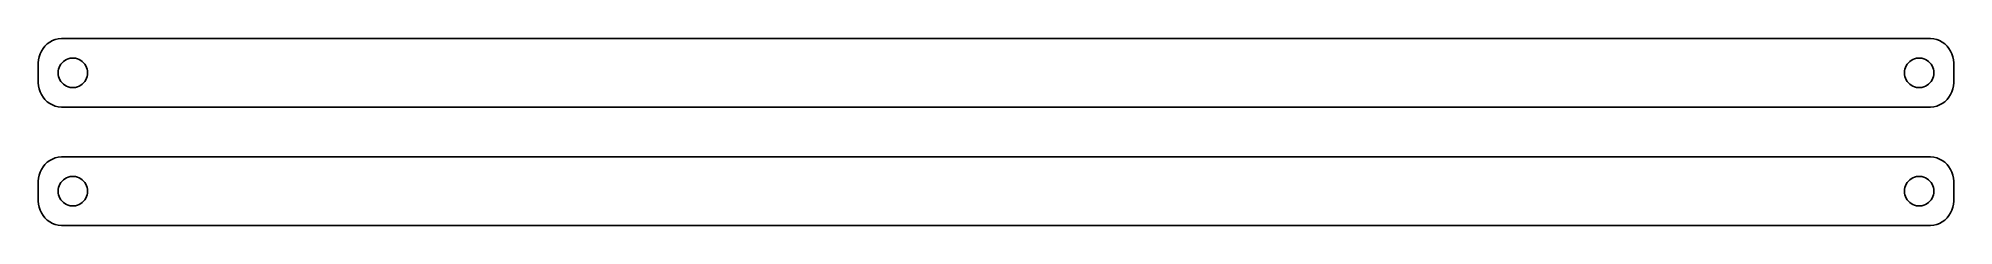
# Model space of a CAD drawing. Header units: metres. Extents: x -194 to 194, y 41 to 79.
import ezdxf

# ---------------------------------------------------------------- set-up
doc = ezdxf.new("R2010")
doc.units = ezdxf.units.M

msp = doc.modelspace()

# ---------------------------------------------------------------- linework, layer by layer
for p, q in [((-192.687, 77.8526), (-193.145, 77.4227)), ((-192.179, 78.2216), (-192.687, 77.8526)), ((-191.629, 78.5241), (-192.179, 78.2216)), ((-191.045, 78.7553), (-191.629, 78.5241)), ((-190.437, 78.9114), (-191.045, 78.7553)), ((-189.814, 78.9901), (-190.437, 78.9114)), ((189.814, 78.9901), (-189.814, 78.9901)), ((190.437, 78.9114), (189.814, 78.9901)), ((191.045, 78.7553), (190.437, 78.9114)), ((191.629, 78.5241), (191.045, 78.7553)), ((192.179, 78.2216), (191.629, 78.5241)), ((192.687, 77.8526), (192.179, 78.2216)), ((193.145, 77.4227), (192.687, 77.8526)), ((-194.461, 74.6267), (-194.5, 74)), ((-194.5, 74), (-194.5, 70)), ((-194.343, 75.2434), (-194.461, 74.6267)), ((-194.149, 75.8406), (-194.343, 75.2434)), ((-193.882, 76.4088), (-194.149, 75.8406)), ((-193.545, 76.9389), (-193.882, 76.4088)), ((-193.145, 77.4227), (-193.545, 76.9389)), ((-189.927, 73.7634), (-189.687, 74.0536)), ((-189.687, 74.0536), (-189.412, 74.3115)), ((-189.412, 74.3115), (-189.107, 74.533)), ((-189.107, 74.533), (-188.777, 74.7145)), ((-188.777, 74.7145), (-188.427, 74.8532)), ((-188.427, 74.8532), (-188.062, 74.9469)), ((-188.062, 74.9469), (-187.688, 74.9941)), ((-187.688, 74.9941), (-187.312, 74.9941)), ((-187.312, 74.9941), (-186.938, 74.9469)), ((-186.938, 74.9469), (-186.573, 74.8532)), ((-186.573, 74.8532), (-186.223, 74.7145)), ((-186.223, 74.7145), (-185.893, 74.533)), ((-185.893, 74.533), (-185.588, 74.3115)), ((-185.588, 74.3115), (-185.313, 74.0536)), ((-185.313, 74.0536), (-185.073, 73.7634)), ((185.073, 73.7634), (185.313, 74.0536)), ((185.313, 74.0536), (185.588, 74.3115)), ((185.588, 74.3115), (185.893, 74.533)), ((185.893, 74.533), (186.223, 74.7145)), ((186.223, 74.7145), (186.573, 74.8532)), ((186.573, 74.8532), (186.938, 74.9469)), ((186.938, 74.9469), (187.312, 74.9941)), ((187.312, 74.9941), (187.688, 74.9941)), ((187.688, 74.9941), (188.062, 74.9469)), ((188.062, 74.9469), (188.427, 74.8532)), ((188.427, 74.8532), (188.777, 74.7145)), ((188.777, 74.7145), (189.107, 74.533)), ((189.107, 74.533), (189.412, 74.3115)), ((189.412, 74.3115), (189.687, 74.0536)), ((189.687, 74.0536), (189.927, 73.7634)), ((193.545, 76.9389), (193.145, 77.4227)), ((193.882, 76.4088), (193.545, 76.9389)), ((194.149, 75.8406), (193.882, 76.4088)), ((194.343, 75.2434), (194.149, 75.8406)), ((194.461, 74.6267), (194.343, 75.2434)), ((194.5, 74), (194.461, 74.6267)), ((194.5, 70), (194.5, 74)), ((-190.5, 72), (-190.476, 72.376)), ((-190.476, 71.624), (-190.5, 72)), ((-190.476, 72.376), (-190.406, 72.7461)), ((-190.406, 71.2539), (-190.476, 71.624)), ((-190.406, 72.7461), (-190.289, 73.1044)), ((-190.289, 70.8956), (-190.406, 71.2539)), ((-190.289, 73.1044), (-190.129, 73.4453)), ((-190.129, 70.5547), (-190.289, 70.8956)), ((-190.129, 73.4453), (-189.927, 73.7634)), ((-189.927, 70.2366), (-190.129, 70.5547)), ((-189.687, 69.9464), (-189.927, 70.2366)), ((-185.073, 70.2366), (-185.313, 69.9464)), ((-185.073, 73.7634), (-184.871, 73.4453)), ((-184.871, 70.5547), (-185.073, 70.2366)), ((-184.871, 73.4453), (-184.711, 73.1044)), ((-184.711, 70.8956), (-184.871, 70.5547)), ((-184.711, 73.1044), (-184.594, 72.7461)), ((-184.594, 71.2539), (-184.711, 70.8956)), ((-184.594, 72.7461), (-184.524, 72.376)), ((-184.524, 71.624), (-184.594, 71.2539)), ((-184.524, 72.376), (-184.5, 72)), ((-184.5, 72), (-184.524, 71.624)), ((184.5, 72), (184.524, 72.376)), ((184.524, 71.624), (184.5, 72)), ((184.524, 72.376), (184.594, 72.7461)), ((184.594, 71.2539), (184.524, 71.624)), ((184.594, 72.7461), (184.711, 73.1044)), ((184.711, 70.8956), (184.594, 71.2539)), ((184.711, 73.1044), (184.871, 73.4453)), ((184.871, 70.5547), (184.711, 70.8956)), ((184.871, 73.4453), (185.073, 73.7634)), ((185.073, 70.2366), (184.871, 70.5547)), ((185.313, 69.9464), (185.073, 70.2366)), ((189.927, 70.2366), (189.687, 69.9464)), ((189.927, 73.7634), (190.129, 73.4453)), ((190.129, 70.5547), (189.927, 70.2366)), ((190.129, 73.4453), (190.289, 73.1044)), ((190.289, 70.8956), (190.129, 70.5547)), ((190.289, 73.1044), (190.406, 72.7461)), ((190.406, 71.2539), (190.289, 70.8956)), ((190.406, 72.7461), (190.476, 72.376)), ((190.476, 71.624), (190.406, 71.2539)), ((190.476, 72.376), (190.5, 72)), ((190.5, 72), (190.476, 71.624)), ((-194.5, 70), (-194.461, 69.3733)), ((-194.461, 69.3733), (-194.343, 68.7566)), ((-194.343, 68.7566), (-194.149, 68.1594)), ((-194.149, 68.1594), (-193.882, 67.5912)), ((-193.882, 67.5912), (-193.545, 67.0611)), ((-193.545, 67.0611), (-193.145, 66.5773)), ((-193.145, 66.5773), (-192.687, 66.1474)), ((-192.687, 66.1474), (-192.179, 65.7784)), ((-189.412, 69.6885), (-189.687, 69.9464)), ((-189.107, 69.467), (-189.412, 69.6885)), ((-188.777, 69.2855), (-189.107, 69.467)), ((-188.427, 69.1468), (-188.777, 69.2855)), ((-188.062, 69.0531), (-188.427, 69.1468)), ((-187.688, 69.0059), (-188.062, 69.0531)), ((-187.312, 69.0059), (-187.688, 69.0059)), ((-186.938, 69.0531), (-187.312, 69.0059)), ((-186.573, 69.1468), (-186.938, 69.0531)), ((-186.223, 69.2855), (-186.573, 69.1468)), ((-185.893, 69.467), (-186.223, 69.2855)), ((-185.588, 69.6885), (-185.893, 69.467)), ((-185.313, 69.9464), (-185.588, 69.6885)), ((185.588, 69.6885), (185.313, 69.9464)), ((185.893, 69.467), (185.588, 69.6885)), ((186.223, 69.2855), (185.893, 69.467)), ((186.573, 69.1468), (186.223, 69.2855)), ((186.938, 69.0531), (186.573, 69.1468)), ((187.312, 69.0059), (186.938, 69.0531)), ((187.688, 69.0059), (187.312, 69.0059)), ((188.062, 69.0531), (187.688, 69.0059)), ((188.427, 69.1468), (188.062, 69.0531)), ((188.777, 69.2855), (188.427, 69.1468)), ((189.107, 69.467), (188.777, 69.2855)), ((189.412, 69.6885), (189.107, 69.467)), ((189.687, 69.9464), (189.412, 69.6885)), ((192.179, 65.7784), (192.687, 66.1474)), ((192.687, 66.1474), (193.145, 66.5773)), ((193.145, 66.5773), (193.545, 67.0611)), ((193.545, 67.0611), (193.882, 67.5912)), ((193.882, 67.5912), (194.149, 68.1594)), ((194.149, 68.1594), (194.343, 68.7566)), ((194.343, 68.7566), (194.461, 69.3733)), ((194.461, 69.3733), (194.5, 70)), ((-192.179, 65.7784), (-191.629, 65.4759)), ((-191.629, 65.4759), (-191.045, 65.2447)), ((-191.045, 65.2447), (-190.437, 65.0886)), ((-190.437, 65.0886), (-189.814, 65.0099)), ((-189.814, 65.0099), (189.814, 65.0099)), ((189.814, 65.0099), (190.437, 65.0886)), ((190.437, 65.0886), (191.045, 65.2447)), ((191.045, 65.2447), (191.629, 65.4759)), ((191.629, 65.4759), (192.179, 65.7784)), ((-191.629, 54.5241), (-192.179, 54.2216)), ((-191.045, 54.7553), (-191.629, 54.5241)), ((-190.437, 54.9114), (-191.045, 54.7553)), ((-189.814, 54.9901), (-190.437, 54.9114)), ((189.814, 54.9901), (-189.814, 54.9901)), ((190.437, 54.9114), (189.814, 54.9901)), ((191.045, 54.7553), (190.437, 54.9114)), ((191.629, 54.5241), (191.045, 54.7553)), ((192.179, 54.2216), (191.629, 54.5241)), ((-194.461, 50.6267), (-194.5, 50)), ((-194.343, 51.2434), (-194.461, 50.6267)), ((-194.149, 51.8406), (-194.343, 51.2434)), ((-193.882, 52.4088), (-194.149, 51.8406)), ((-193.545, 52.9389), (-193.882, 52.4088)), ((-193.145, 53.4227), (-193.545, 52.9389)), ((-192.687, 53.8526), (-193.145, 53.4227)), ((-192.179, 54.2216), (-192.687, 53.8526)), ((-189.107, 50.533), (-188.777, 50.7145)), ((-188.777, 50.7145), (-188.427, 50.8532)), ((-188.427, 50.8532), (-188.062, 50.9469)), ((-188.062, 50.9469), (-187.688, 50.9941)), ((-187.688, 50.9941), (-187.312, 50.9941)), ((-187.312, 50.9941), (-186.938, 50.9469)), ((-186.938, 50.9469), (-186.573, 50.8532)), ((-186.573, 50.8532), (-186.223, 50.7145)), ((-186.223, 50.7145), (-185.893, 50.533)), ((185.893, 50.533), (186.223, 50.7145)), ((186.223, 50.7145), (186.573, 50.8532)), ((186.573, 50.8532), (186.938, 50.9469)), ((186.938, 50.9469), (187.312, 50.9941)), ((187.312, 50.9941), (187.688, 50.9941)), ((187.688, 50.9941), (188.062, 50.9469)), ((188.062, 50.9469), (188.427, 50.8532)), ((188.427, 50.8532), (188.777, 50.7145)), ((188.777, 50.7145), (189.107, 50.533)), ((192.687, 53.8526), (192.179, 54.2216)), ((193.145, 53.4227), (192.687, 53.8526)), ((193.545, 52.9389), (193.145, 53.4227)), ((193.882, 52.4088), (193.545, 52.9389)), ((194.149, 51.8406), (193.882, 52.4088)), ((194.343, 51.2434), (194.149, 51.8406)), ((194.461, 50.6267), (194.343, 51.2434)), ((194.5, 50), (194.461, 50.6267)), ((-194.5, 50), (-194.5, 46)), ((-190.5, 48), (-190.476, 48.376)), ((-190.476, 47.624), (-190.5, 48)), ((-190.476, 48.376), (-190.406, 48.7461)), ((-190.406, 47.2539), (-190.476, 47.624)), ((-190.406, 48.7461), (-190.289, 49.1044)), ((-190.289, 46.8956), (-190.406, 47.2539)), ((-190.289, 49.1044), (-190.129, 49.4453)), ((-190.129, 46.5547), (-190.289, 46.8956)), ((-190.129, 49.4453), (-189.927, 49.7634)), ((-189.927, 49.7634), (-189.687, 50.0536)), ((-189.687, 50.0536), (-189.412, 50.3115)), ((-189.412, 50.3115), (-189.107, 50.533)), ((-185.893, 50.533), (-185.588, 50.3115)), ((-185.588, 50.3115), (-185.313, 50.0536)), ((-185.313, 50.0536), (-185.073, 49.7634)), ((-185.073, 49.7634), (-184.871, 49.4453)), ((-184.871, 49.4453), (-184.711, 49.1044)), ((-184.711, 46.8956), (-184.871, 46.5547)), ((-184.711, 49.1044), (-184.594, 48.7461)), ((-184.594, 47.2539), (-184.711, 46.8956)), ((-184.594, 48.7461), (-184.524, 48.376)), ((-184.524, 47.624), (-184.594, 47.2539)), ((-184.524, 48.376), (-184.5, 48)), ((-184.5, 48), (-184.524, 47.624)), ((184.5, 48), (184.524, 48.376)), ((184.524, 47.624), (184.5, 48)), ((184.524, 48.376), (184.594, 48.7461)), ((184.594, 47.2539), (184.524, 47.624)), ((184.594, 48.7461), (184.711, 49.1044)), ((184.711, 46.8956), (184.594, 47.2539)), ((184.711, 49.1044), (184.871, 49.4453)), ((184.871, 46.5547), (184.711, 46.8956)), ((184.871, 49.4453), (185.073, 49.7634)), ((185.073, 49.7634), (185.313, 50.0536)), ((185.313, 50.0536), (185.588, 50.3115)), ((185.588, 50.3115), (185.893, 50.533)), ((189.107, 50.533), (189.412, 50.3115)), ((189.412, 50.3115), (189.687, 50.0536)), ((189.687, 50.0536), (189.927, 49.7634)), ((189.927, 49.7634), (190.129, 49.4453)), ((190.129, 49.4453), (190.289, 49.1044)), ((190.289, 46.8956), (190.129, 46.5547)), ((190.289, 49.1044), (190.406, 48.7461)), ((190.406, 47.2539), (190.289, 46.8956)), ((190.406, 48.7461), (190.476, 48.376)), ((190.476, 47.624), (190.406, 47.2539)), ((190.476, 48.376), (190.5, 48)), ((190.5, 48), (190.476, 47.624)), ((194.5, 46), (194.5, 50)), ((-194.5, 46), (-194.461, 45.3733)), ((-194.461, 45.3733), (-194.343, 44.7566)), ((-194.343, 44.7566), (-194.149, 44.1594)), ((-194.149, 44.1594), (-193.882, 43.5912)), ((-193.882, 43.5912), (-193.545, 43.0611)), ((-193.545, 43.0611), (-193.145, 42.5773)), ((-189.927, 46.2366), (-190.129, 46.5547)), ((-189.687, 45.9464), (-189.927, 46.2366)), ((-189.412, 45.6885), (-189.687, 45.9464)), ((-189.107, 45.467), (-189.412, 45.6885)), ((-188.777, 45.2855), (-189.107, 45.467)), ((-188.427, 45.1468), (-188.777, 45.2855)), ((-188.062, 45.0531), (-188.427, 45.1468)), ((-187.688, 45.0059), (-188.062, 45.0531)), ((-187.312, 45.0059), (-187.688, 45.0059)), ((-186.938, 45.0531), (-187.312, 45.0059)), ((-186.573, 45.1468), (-186.938, 45.0531)), ((-186.223, 45.2855), (-186.573, 45.1468)), ((-185.893, 45.467), (-186.223, 45.2855)), ((-185.588, 45.6885), (-185.893, 45.467)), ((-185.313, 45.9464), (-185.588, 45.6885)), ((-185.073, 46.2366), (-185.313, 45.9464)), ((-184.871, 46.5547), (-185.073, 46.2366)), ((185.073, 46.2366), (184.871, 46.5547)), ((185.313, 45.9464), (185.073, 46.2366)), ((185.588, 45.6885), (185.313, 45.9464)), ((185.893, 45.467), (185.588, 45.6885)), ((186.223, 45.2855), (185.893, 45.467)), ((186.573, 45.1468), (186.223, 45.2855)), ((186.938, 45.0531), (186.573, 45.1468)), ((187.312, 45.0059), (186.938, 45.0531)), ((187.688, 45.0059), (187.312, 45.0059)), ((188.062, 45.0531), (187.688, 45.0059)), ((188.427, 45.1468), (188.062, 45.0531)), ((188.777, 45.2855), (188.427, 45.1468)), ((189.107, 45.467), (188.777, 45.2855)), ((189.412, 45.6885), (189.107, 45.467)), ((189.687, 45.9464), (189.412, 45.6885)), ((189.927, 46.2366), (189.687, 45.9464)), ((190.129, 46.5547), (189.927, 46.2366)), ((193.145, 42.5773), (193.545, 43.0611)), ((193.545, 43.0611), (193.882, 43.5912)), ((193.882, 43.5912), (194.149, 44.1594)), ((194.149, 44.1594), (194.343, 44.7566)), ((194.343, 44.7566), (194.461, 45.3733)), ((194.461, 45.3733), (194.5, 46)), ((-193.145, 42.5773), (-192.687, 42.1474)), ((-192.687, 42.1474), (-192.179, 41.7784)), ((-192.179, 41.7784), (-191.629, 41.4759)), ((-191.629, 41.4759), (-191.045, 41.2447)), ((-191.045, 41.2447), (-190.437, 41.0886)), ((-190.437, 41.0886), (-189.814, 41.0099)), ((-189.814, 41.0099), (189.814, 41.0099)), ((189.814, 41.0099), (190.437, 41.0886)), ((190.437, 41.0886), (191.045, 41.2447)), ((191.045, 41.2447), (191.629, 41.4759)), ((191.629, 41.4759), (192.179, 41.7784)), ((192.179, 41.7784), (192.687, 42.1474)), ((192.687, 42.1474), (193.145, 42.5773))]:
    msp.add_line(p, q)

doc.saveas('drawing.dxf')
